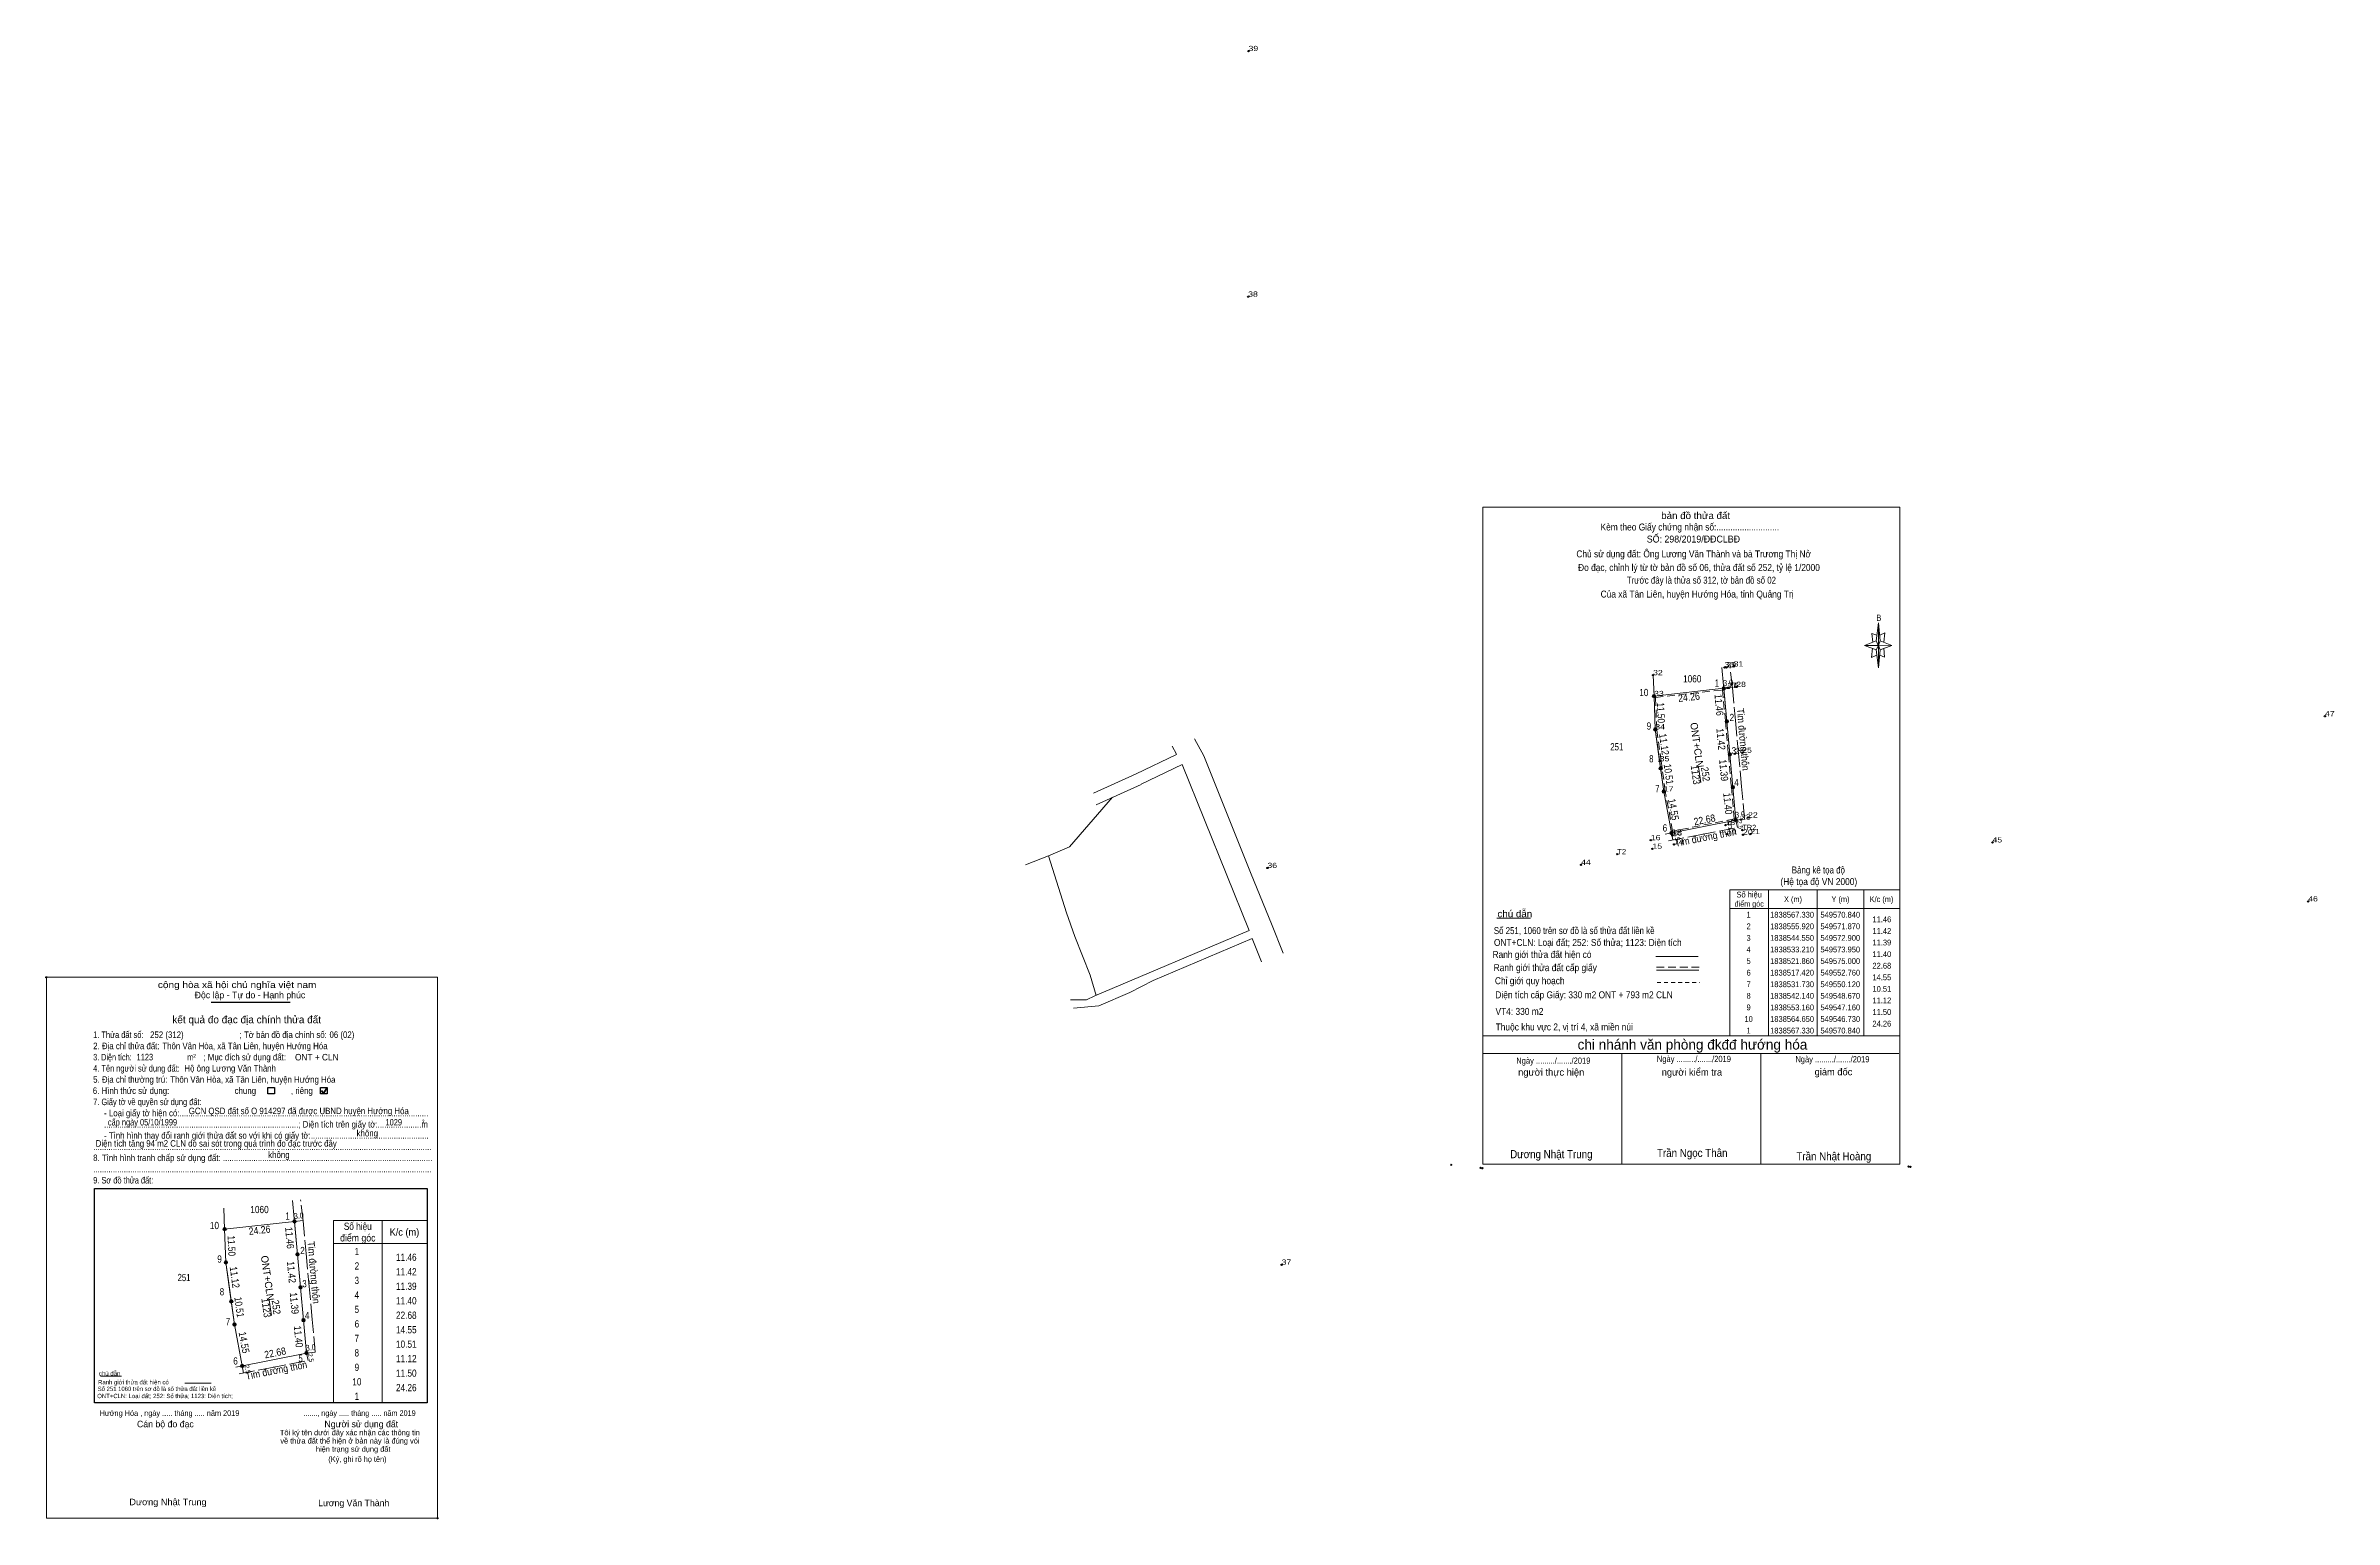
# Model space of a CAD drawing. Header units: metres. Extents: x 548992 to 549782, y 1838280 to 1838789.
import ezdxf
from ezdxf.enums import TextEntityAlignment as Align

# ---------------------------------------------------------------- set-up
doc = ezdxf.new("R2010")
doc.units = ezdxf.units.M
doc.header["$LTSCALE"] = 0.9
doc.header["$PDMODE"] = 32
doc.header["$PDSIZE"] = 0.45
for name, pattern in [('LONG_DASHED', [7.5, 6, -1.5]), ('MEDIUM_DASHED', [4.5, 3, -1.5]), ('SHORT_DASHED', [2.7, 1.5, -1.2])]:
    doc.linetypes.add(name, pattern=pattern)
for name, color, linetype, lineweight in [('10', 7, 'Continuous', 13), ('17', 7, 'Continuous', 13), ('2', 7, 'Continuous', 25), ('23', 7, 'Continuous', 13), ('28', 7, 'Continuous', 13), ('5', 7, 'Continuous', 13), ('6', 7, 'Continuous', 13), ('63', 7, 'Continuous', 13)]:
    doc.layers.add(name, color=color, linetype=linetype, lineweight=lineweight)
doc.layers.add('12', color=7, linetype='Continuous')
doc.layers.add('7', color=7, linetype='Continuous')

msp = doc.modelspace()

# ---------------------------------------------------------------- hatches: boundary and pattern name
at = {"layer": '63'}
for points in [[(549571.44, 1838567.33, 1), (549570.24, 1838567.33, 1)], [(549547.33, 1838564.65, 1), (549546.13, 1838564.65, 1)], [(549547.76, 1838553.16, 1), (549546.56, 1838553.16, 1)], [(549572.47, 1838555.92, 1), (549571.27, 1838555.92, 1)], [(549573.5, 1838544.55, 1), (549572.3, 1838544.55, 1)], [(549549.62, 1838539.69, 1), (549548.42, 1838539.69, 1)], [(549550.72, 1838531.73, 1), (549549.52, 1838531.73, 1)], [(549574.55, 1838533.21, 1), (549573.35, 1838533.21, 1)], [(549575.6, 1838521.86, 1), (549574.4, 1838521.86, 1)], [(549553.36, 1838517.42, 1), (549552.16, 1838517.42, 1)], [(549053.88, 1838380.64, 1), (549052.68, 1838380.64, 1)], [(549077.99, 1838383.32, 1), (549076.79, 1838383.32, 1)], [(549054.31, 1838369.15, 1), (549053.11, 1838369.15, 1)], [(549079.02, 1838371.91, 1), (549077.82, 1838371.91, 1)], [(549056.17, 1838355.68, 1), (549054.97, 1838355.68, 1)], [(549080.05, 1838360.54, 1), (549078.85, 1838360.54, 1)], [(549057.27, 1838347.72, 1), (549056.07, 1838347.72, 1)], [(549081.1, 1838349.2, 1), (549079.9, 1838349.2, 1)], [(549082.15, 1838337.85, 1), (549080.95, 1838337.85, 1)], [(549059.91, 1838333.41, 1), (549058.71, 1838333.41, 1)]]:
    msp.add_hatch(color=256, dxfattribs=at).paths.add_polyline_path(points)

# ---------------------------------------------------------------- linework, layer by layer
at = {"layer": '10'}
msp.add_lwpolyline([(549337.64, 1838509.46), (549343.87, 1838489.8), (549346.83, 1838481.63), (549352.03, 1838468.26), (549354.11, 1838461.31)], dxfattribs=at)
at = {"layer": '17'}
for p, q in [((549492.48, 1838487.96), (549504.06, 1838487.96)), ((549010.47, 1838329.86), (549017.71, 1838329.86))]:
    msp.add_line(p, q, dxfattribs=at)
at = {"layer": '2'}
for p, q in [((549048.61, 1838459), (549075.91, 1838459)), ((549008.3, 1838394.61), (549123.24, 1838394.61)), ((549123.24, 1838394.61), (549123.24, 1838320.62))]:
    msp.add_line(p, q, dxfattribs=at)
at = {"layer": '2', "lineweight": 35}
for p, q in [((549086.69, 1838428.48), (549087.46, 1838427.48)), ((549087.46, 1838427.48), (549088.39, 1838429.15))]:
    msp.add_line(p, q, dxfattribs=at)
at = {"layer": '2', "lineweight": 13}
msp.add_lwpolyline([(548991.75, 1838467.56), (549126.76, 1838467.56), (549126.76, 1838280.83), (548991.75, 1838280.83)], close=True, dxfattribs=at)
at = {"layer": '2'}
for points in [[(549068.15, 1838429.48), (549070.47, 1838429.48), (549070.47, 1838427.31), (549068.15, 1838427.31)], [(549086.39, 1838429.48), (549088.71, 1838429.48), (549088.71, 1838427.31), (549086.39, 1838427.31)]]:
    msp.add_lwpolyline(points, close=True, dxfattribs=at)
msp.add_lwpolyline([(549123.24, 1838320.62), (549008.3, 1838320.62), (549008.3, 1838394.61)], dxfattribs=at)
for p in [(548991.75, 1838467.56), (549126.75, 1838280.83)]:
    msp.add_point(p, dxfattribs=at)
at = {"layer": '23'}
for p, q in [((549367.92, 1838537.79), (549381.89, 1838544.5)), ((549380.33, 1838547.39), (549381.86, 1838544.56)), ((549353.26, 1838531.12), (549367.96, 1838537.81)), ((549369.66, 1838534.19), (549383.83, 1838541)), ((549383.83, 1838541), (549406.91, 1838483.69)), ((549344.96, 1838512.65), (549359.82, 1838529.71)), ((549354.09, 1838527.1), (549369.62, 1838534.17)), ((549337.64, 1838509.46), (549344.96, 1838512.65)), ((549329.74, 1838506.4), (549337.64, 1838509.46)), ((549406.91, 1838483.69), (549353.68, 1838461.13)), ((549408.01, 1838480.96), (549411.26, 1838472.88))]:
    msp.add_line(p, q, dxfattribs=at)
for points in [[(549388.1, 1838549.84), (549391.26, 1838543.97), (549407.7, 1838503.15), (549414.62, 1838485.97), (549418.7, 1838475.85)], [(549408.01, 1838480.96), (549373.77, 1838466.51), (549365.8, 1838462.31), (549355.11, 1838457.68), (549346.29, 1838456.91)], [(549353.68, 1838461.13), (549350.86, 1838459.83), (549345.28, 1838459.76)]]:
    msp.add_lwpolyline(points, dxfattribs=at)
at = {"layer": '28'}
for p, q in [((549546.73, 1838564.65), (549570.84, 1838567.33)), ((549570.19, 1838574.48), (549571.87, 1838555.92)), ((549571.87, 1838555.92), (549572.9, 1838544.55)), ((549076.74, 1838390.47), (549078.42, 1838371.91)), ((549053.28, 1838380.64), (549077.39, 1838383.32)), ((549078.42, 1838371.91), (549079.45, 1838360.54))]:
    msp.add_line(p, q, dxfattribs=at)
at = {"layer": '28', "linetype": 'LONG_DASHED'}
for p, q in [((549573.83, 1838567.55), (549572.96, 1838574.72)), ((549573.83, 1838567.55), (549574.86, 1838556.19)), ((549574.86, 1838556.19), (549575.89, 1838544.82)), ((549080.38, 1838383.54), (549079.51, 1838390.71)), ((549080.38, 1838383.54), (549081.41, 1838372.18)), ((549081.41, 1838372.18), (549082.44, 1838360.81))]:
    msp.add_line(p, q, dxfattribs=at)
at = {"layer": '28'}
for points in [[(549547.16, 1838553.16), (549546.73, 1838564.65), (549546.4, 1838571.87)], [(549546.73, 1838564.65), (549570.84, 1838567.33), (549571.87, 1838555.92), (549572.9, 1838544.54), (549573.95, 1838533.21), (549575, 1838521.86), (549550.62, 1838516.99)], [(549552.76, 1838517.42), (549550.12, 1838531.73), (549547.92, 1838547.65), (549547.16, 1838553.16), (549546.73, 1838564.65)], [(549547.16, 1838553.16), (549548.67, 1838542.14), (549550.12, 1838531.73), (549552.76, 1838517.42)], [(549575, 1838521.86), (549573.95, 1838533.21), (549572.9, 1838544.54)], [(549053.71, 1838369.15), (549053.28, 1838380.64), (549052.95, 1838387.86)], [(549053.28, 1838380.64), (549077.39, 1838383.32), (549078.42, 1838371.91), (549079.45, 1838360.53), (549080.5, 1838349.2), (549081.55, 1838337.85), (549057.17, 1838332.98)], [(549059.31, 1838333.41), (549056.67, 1838347.72), (549054.47, 1838363.64), (549053.71, 1838369.15), (549053.28, 1838380.64)], [(549053.71, 1838369.15), (549055.22, 1838358.13), (549056.67, 1838347.72), (549059.31, 1838333.41)], [(549081.55, 1838337.85), (549080.5, 1838349.2), (549079.45, 1838360.53)]]:
    msp.add_lwpolyline(points, dxfattribs=at)
at = {"layer": '28', "linetype": 'LONG_DASHED'}
for points in [[(549577.99, 1838522.14), (549576.94, 1838533.49), (549575.89, 1838544.82)], [(549551.73, 1838514.67), (549562.54, 1838516.78), (549575.51, 1838519.31)], [(549084.54, 1838338.13), (549083.49, 1838349.48), (549082.44, 1838360.81)], [(549058.28, 1838330.66), (549069.09, 1838332.77), (549082.06, 1838335.3)]]:
    msp.add_lwpolyline(points, dxfattribs=at)
at = {"layer": '5'}
for p, q in [((549487.58, 1838403.01), (549487.58, 1838629.89)), ((549623.38, 1838583.71), (549624.18, 1838589.95)), ((549624.82, 1838583.71), (549628.82, 1838582.11)), ((549623.38, 1838580.67), (549619.38, 1838582.11)), ((549624.82, 1838580.67), (549624.18, 1838574.43)), ((549626.26, 1838578.11), (549624.66, 1838578.75)), ((549626.1, 1838581.15), (549626.26, 1838578.11)), ((549487.58, 1838447.33), (549631.58, 1838447.33)), ((549487.58, 1838441.25), (549631.26, 1838441.25)), ((549487.58, 1838441.25), (549631.26, 1838441.25)), ((549487.58, 1838441.25), (549631.26, 1838441.25)), ((549535.58, 1838403.01), (549535.58, 1838441.25)), ((549583.58, 1838403.01), (549583.58, 1838441.25)), ((549631.58, 1838403.01), (549487.58, 1838403.01))]:
    msp.add_line(p, q, dxfattribs=at)
for points in [[(549487.58, 1838629.89), (549631.58, 1838629.89), (549631.58, 1838403.01)], [(549624.18, 1838582.11), (549623.38, 1838583.71), (549619.38, 1838582.11)], [(549623.7, 1838585.63), (549621.94, 1838586.27), (549622.26, 1838583.23)], [(549624.66, 1838585.63), (549626.42, 1838586.43), (549626.1, 1838583.23)], [(549622.1, 1838581.15), (549621.78, 1838577.95), (549623.54, 1838578.75)], [(549624.18, 1838582.11), (549624.82, 1838580.67), (549628.82, 1838582.11)]]:
    msp.add_lwpolyline(points, dxfattribs=at)
for points in [[(549624.18, 1838582.11), (549619.38, 1838582.11), (549623.38, 1838583.71), (549624.82, 1838580.67), (549628.82, 1838582.11), (549624.18, 1838582.27)], [(549624.18, 1838589.95), (549624.82, 1838583.71), (549624.18, 1838582.11)], [(549624.18, 1838582.11), (549624.18, 1838574.43), (549623.38, 1838580.67)]]:
    msp.add_lwpolyline(points, close=True, dxfattribs=at)
for p in [(549486.85, 1838401.79), (549487.49, 1838401.66), (549634.62, 1838402.21), (549635.26, 1838402.11)]:
    msp.add_point(p, dxfattribs=at)
at = {"layer": '6'}
for p, q in [((549547.33, 1838474.73), (549561.95, 1838474.73)), ((549547.55, 1838470.04), (549562.18, 1838470.04)), ((549039.49, 1838327.4), (549048.63, 1838327.4))]:
    msp.add_line(p, q, dxfattribs=at)
at = {"layer": '6', "linetype": 'MEDIUM_DASHED'}
msp.add_line((549547.55, 1838471.03), (549562.27, 1838471.03), dxfattribs=at)
at = {"layer": '6'}
msp.add_point((549476.75, 1838402.82), dxfattribs=at)
at = {"layer": '63'}
for p, q in [((549573.82, 1838567.6), (549570.84, 1838567.33)), ((549562.09, 1838540.16), (549562.93, 1838534.87)), ((549577.99, 1838522.14), (549575, 1838521.86)), ((549575.51, 1838519.31), (549575, 1838521.86)), ((549553.25, 1838514.97), (549552.76, 1838517.42)), ((549586.3, 1838497.73), (549586.3, 1838447.33)), ((549603.1, 1838497.73), (549603.1, 1838447.33)), ((549619.1, 1838497.73), (549619.1, 1838447.33)), ((549572.86, 1838491.33), (549631.58, 1838491.33)), ((549080.37, 1838383.59), (549077.39, 1838383.32)), ((549107.64, 1838383.62), (549107.64, 1838320.62)), ((549107.64, 1838383.62), (549107.64, 1838320.62)), ((549090.84, 1838375.62), (549123.24, 1838375.62)), ((549068.64, 1838356.15), (549069.48, 1838350.86)), ((549084.54, 1838338.13), (549081.55, 1838337.85)), ((549059.8, 1838330.96), (549059.31, 1838333.41)), ((549082.06, 1838335.3), (549081.55, 1838337.85))]:
    msp.add_line(p, q, dxfattribs=at)
at = {"layer": '63', "linetype": 'SHORT_DASHED'}
msp.add_line((549547.76, 1838465.83), (549562.48, 1838465.83), dxfattribs=at)
at = {"layer": '63', "linetype": 'MEDIUM_DASHED'}
msp.add_lwpolyline([(549570.39, 1838566.78), (549571.37, 1838555.87), (549572.4, 1838544.5), (549573.45, 1838533.16), (549574.46, 1838522.26), (549553.16, 1838518.01), (549550.61, 1838531.81), (549549.17, 1838542.21), (549547.66, 1838553.2), (549547.25, 1838564.2)], close=True, dxfattribs=at)
at = {"layer": '63'}
for points in [[(549572.86, 1838497.73), (549631.58, 1838497.73), (549631.58, 1838447.33), (549572.86, 1838447.33)], [(549090.84, 1838383.62), (549123.24, 1838383.62), (549123.24, 1838320.62), (549090.84, 1838320.62)]]:
    msp.add_lwpolyline(points, close=True, dxfattribs=at)
for centre in [(549570.84, 1838567.33), (549546.73, 1838564.65), (549547.16, 1838553.16), (549571.87, 1838555.92), (549572.9, 1838544.55), (549549.02, 1838539.69), (549550.12, 1838531.73), (549573.95, 1838533.21), (549575, 1838521.86), (549552.76, 1838517.42), (549053.28, 1838380.64), (549077.39, 1838383.32), (549053.71, 1838369.15), (549078.42, 1838371.91), (549055.57, 1838355.68), (549079.45, 1838360.54), (549056.67, 1838347.72), (549080.5, 1838349.2), (549081.55, 1838337.85), (549059.31, 1838333.41)]:
    msp.add_circle(centre, 0.6, dxfattribs=at)
at = {"layer": '7'}
for p in [(549406.72, 1838787.33), (549406.61, 1838702.54), (549574.22, 1838574.87), (549546.4, 1838571.87), (549571.06, 1838574.57), (549571.7, 1838574.57), (549572.05, 1838567.46), (549572.56, 1838567.44), (549575.1, 1838567.81), (549546.73, 1838564.65), (549547.16, 1838553.16), (549778.35, 1838557.69), (549574.62, 1838544.71), (549577.16, 1838545.06), (549548.67, 1838542.14), (549550.12, 1838531.73), (549571.39, 1838520.14), (549576.76, 1838522.03), (549579.19, 1838522.73), (549545.61, 1838514.9), (549546.17, 1838511.93), (549552.86, 1838516.9), (549553.07, 1838516.52), (549553.62, 1838513.46), (549571.83, 1838516.97), (549577.23, 1838518.41), (549577.44, 1838516.79), (549579.94, 1838517), (549663.56, 1838514.12), (549413.25, 1838505.3), (549521.55, 1838506.39), (549534.02, 1838510.07), (549772.55, 1838493.76), (549418.14, 1838368.35)]:
    msp.add_point(p, dxfattribs=at)

# ---------------------------------------------------------------- texts
at = {"layer": '12'}
for s, width, p in [('39', 1.25, (549406.72, 1838787.33)), ('38', 1.25, (549406.61, 1838702.54)), ('30', 1.25, (549571.06, 1838574.57)), ('29', 1.25, (549571.7, 1838574.57)), ('31', 1.25, (549574.22, 1838574.87)), ('32', 1.25, (549546.4, 1838571.87)), ('27', 1.25, (549572.05, 1838567.46)), ('26', 1.25, (549572.56, 1838567.44)), ('28', 1.25, (549575.1, 1838567.81)), ('33', 1.25, (549546.73, 1838564.65)), ('47', 1.25, (549778.35, 1838557.69)), ('34', 1.25, (549547.16, 1838553.16)), ('35', 1.25, (549548.67, 1838542.14)), ('24', 1.25, (549574.62, 1838544.71)), ('25', 1.25, (549577.16, 1838545.06)), ('17', 1.25, (549550.12, 1838531.73)), ('18', 1.25, (549571.39, 1838520.14)), ('23', 1.25, (549576.76, 1838522.03)), ('TR2', 1.05, (549577.23, 1838518.41)), ('22', 1.25, (549579.19, 1838522.73)), ('T2', 1.1, (549534.02, 1838510.07)), ('16', 1.25, (549545.61, 1838514.9)), ('15', 1.25, (549546.17, 1838511.93)), ('12', 1.25, (549552.86, 1838516.9)), ('13', 1.25, (549553.07, 1838516.52)), ('14', 1.25, (549553.62, 1838513.46)), ('19', 1.25, (549571.83, 1838516.97)), ('20', 1.25, (549577.44, 1838516.79)), ('21', 1.25, (549579.94, 1838517)), ('45', 1.25, (549663.56, 1838514.12)), ('36', 1.25, (549413.25, 1838505.3)), ('44', 1.25, (549521.55, 1838506.39)), ('46', 1.25, (549772.55, 1838493.76)), ('37', 1.25, (549418.14, 1838368.35))]:
    msp.add_text(s, height=1.8, dxfattribs=dict(at, width=width)).set_placement(p)
at = {"layer": '2'}
for s, height, width, p in [('cộng hòa xã hội chủ nghĩa việt nam', 2.253, 1.15, (549030.24, 1838463.87)), ('1. Thửa đất số:', 2.253, 0.85, (549007.89, 1838446.62)), ('252 (312)', 2.25, 0.9, (549027.54, 1838446.62)), ('; Tờ bản đồ địa chính số:', 2.253, 0.9, (549058.45, 1838446.62)), ('06 (02)', 2.25, 0.9, (549089.47, 1838446.64)), ('3. Diện tích:', 2.253, 0.8, (549007.89, 1838438.88)), ('2. Địa chỉ thửa đất:', 2.253, 0.9, (549007.89, 1838442.75)), ('1123', 2.25, 0.85, (549022.89, 1838438.9)), ('Thôn Vân Hòa, xã Tân Liên, huyện Hướng Hóa', 2.25, 0.9, (549031.78, 1838442.75)), ('m', 2.253, 0.8, (549040.38, 1838438.88)), ('2', 1.288, 0.8, (549042.4, 1838439.79)), ('; Mục đích sử dụng đất:', 2.253, 0.9, (549045.96, 1838438.88)), ('ONT + CLN', 2.254, 0.95, (549077.56, 1838438.87)), ('4. Tên người sử dụng đất:', 2.253, 0.85, (549007.89, 1838435.02)), ('5. Địa chỉ thường trú:', 2.253, 0.9, (549007.89, 1838431.16)), ('Thôn Vân Hòa, xã Tân Liên, huyện Hướng Hóa', 2.25, 0.9, (549034.5, 1838431.16)), ('Hộ ông Lương Văn Thành', 2.25, 0.9, (549039.4, 1838435.04)), ('6. Hình thức sử dụng:', 2.253, 0.9, (549007.76, 1838427.3)), ('7. Giấy tờ về quyền sử dụng đất:', 2.253, 0.85, (549007.89, 1838423.44)), ('chung                , riêng', 2.253, 0.9, (549056.73, 1838427.3)), ('     - Loại giấy tờ hiện có:..................................................................................................................', 2.253, 0.9, (549007.89, 1838419.57)), ('     .........................................................................................; Diện tích trên giấy tờ:....................m', 2.253, 0.9, (549007.89, 1838415.7)), ('cấp ngày 05/10/1999', 2.25, 0.85, (549012.97, 1838416.41)), ('GCN QSD đất số O 914297 đã được UBND huyện Hướng Hóa', 2.25, 0.9, (549040.89, 1838420.32)), ('1029', 2.25, 0.85, (549108.82, 1838416.41)), ('2', 1.288, 0.8, (549121.34, 1838417.12)), ('Diện tích tăng 94 m2 CLN do sai sót trong quá trình đo đạc trước đây', 2.25, 0.9, (549008.76, 1838409.1)), ('     - Tình hình thay đổi ranh giới thửa đất so với khi có giấy tờ:......................................................', 2.253, 0.9, (549007.89, 1838411.84)), ('không', 2.254, 0.9, (549098.84, 1838412.63)), ('8. Tình hình tranh chấp sử dụng đất: ................................................................................................', 2.253, 0.9, (549007.89, 1838404.12)), ('...........................................................................................................................................................', 2.253, 0.9, (549007.89, 1838407.98)), ('không', 2.254, 0.9, (549068.32, 1838405.18)), ('9. Sơ đồ thửa đất:', 2.253, 0.85, (549007.89, 1838396.39)), ('...........................................................................................................................................................', 2.253, 0.9, (549007.89, 1838400.26)), ('Hướng Hóa , ngày ..... tháng ..... năm 2019', 1.93, 0.9, (549010.1, 1838316.16)), ('......., ngày ..... tháng ..... năm 2019', 1.93, 0.85, (549080.39, 1838316.16)), ('(Ký, ghi rõ họ tên)', 1.932, 0.9, (549089.07, 1838300.26)), ('Dương Nhật Trung', 2.25, 1.05, (549020.38, 1838285.32))]:
    msp.add_text(s, height=height, dxfattribs=dict(at, width=width)).set_placement(p)
for s, height, p in [('Độc lập - Tự do - Hạnh phúc', 2.253, (549042.92, 1838460.32)), ('Cán bộ đo đạc', 2.254, (549023.02, 1838312.22)), ('Người sử dụng đất', 2.253, (549087.73, 1838312.22)), ('Lương Văn Thành', 2.25, (549085.55, 1838284.98))]:
    msp.add_text(s, height=height, dxfattribs=at).set_placement(p)
for s, height, p in [('kết quả đo đạc địa chính thửa đất', 2.576, (549060.885, 1838451.7)), ('.', 0.644, (549126.7386, 1838280.48))]:
    msp.add_text(s, height=height, dxfattribs=at).set_placement(p, align=Align.CENTER)
at = {"layer": '2', "width": 0.9}
for s, p in [('Tôi ký tên dưới đây xác nhận các thông tin', (549096.51, 1838309.46)), ('về thửa đất thể hiện ở bản này là đúng vói', (549096.53, 1838306.62)), ('hiện trạng sử dụng đất', (549097.665, 1838303.76))]:
    msp.add_text(s, height=1.862, dxfattribs=at).set_placement(p, align=Align.CENTER)
at = {"layer": '5'}
for s, height, width, p in [('Kèm theo Giấy chứng nhận số:...........................', 2.4, 0.9, (549559.095, 1838621.82)), ('bản đồ thửa đất', 2.4, 1.05, (549561.1, 1838625.76)), ('Chủ sử dụng đất: Ông Lương Văn Thành và bà Trương Thị Nở', 2.4, 0.9, (549560.42, 1838612.53)), ('SỐ: 298/2019/ĐĐCLBĐ', 2.4, 0.95, (549560.32, 1838617.66)), ('Đo đạc, chỉnh lý từ tờ bản đồ số 06, thửa đất số 252, tỷ lệ 1/2000 ', 2.4, 0.9, (549562.65, 1838607.84)), ('Của xã Tân Liên, huyện Hướng Hóa, tỉnh Quảng Trị', 2.4, 0.9, (549561.595, 1838598.67)), ('Trước đây là thửa số 312, tờ bản đồ số 02', 2.4, 0.85, (549563.085, 1838603.46)), ('B', 2.204, 0.8, (549624.325, 1838590.59)), ('Ngày ........./......./2019', 2.16, 0.9, (549560.495, 1838438.3)), ('Ngày ........./......./2019', 2.16, 0.9, (549511.965, 1838437.71)), ('Ngày ........./......./2019', 2.16, 0.9, (549608.305, 1838438.21)), ('Dương Nhật Trung', 2.8, 0.9, (549511.275, 1838405.12)), ('Trần Ngọc Thân', 2.8, 0.9, (549559.92, 1838405.54)), ('Trần Nhật Hoàng', 2.8, 0.9, (549608.79, 1838404.38))]:
    msp.add_text(s, height=height, dxfattribs=dict(at, width=width)).set_placement(p, align=Align.CENTER)
for s, height, p in [('chi nhánh văn phòng đkđđ hướng hóa', 3.499, (549559.995, 1838442.62)), ('người thực hiện', 2.4, (549511.235, 1838433.6)), ('người kiểm tra', 2.4, (549559.805, 1838433.63)), ('giám đốc', 2.4, (549608.675, 1838433.73))]:
    msp.add_text(s, height=height, dxfattribs=at).set_placement(p, align=Align.CENTER)
at = {"layer": '6'}
for s, width, p in [('Bảng kê tọa độ', 0.85, (549603.455, 1838503.42)), ('(Hệ tọa độ VN 2000)', 0.9, (549603.615, 1838499.41)), ('chú dẫn', 1.05, (549498.665, 1838488.3)), ('Ranh giới thửa đất hiện có ', 0.9, (549508.45, 1838474.25)), ('Ranh giới thửa đất cấp giấy', 0.9, (549509.185, 1838469.7)), ('Chỉ giới quy hoạch', 0.9, (549503.815, 1838465.19))]:
    msp.add_text(s, height=2.4, dxfattribs=dict(at, width=width)).set_placement(p, align=Align.CENTER)
for s, height, width, p in [('Số 251, 1060 trên sơ đồ là số thửa đất liền kề', 2.4, 0.85, (549491.42, 1838482.49)), ('ONT+CLN: Loại đất; 252: Số thửa; 1123: Diện tích', 2.4, 0.9, (549491.46, 1838478.39)), ('VT4: 330 m2', 2.4, 0.9, (549492, 1838454.6)), ('Diện tích cấp Giấy: 330 m2 ONT + 793 m2 CLN', 2.4, 0.9, (549491.95, 1838460.33)), ('Thuộc khu vực 2, vị trí 4, xã miền núi', 2.4, 0.9, (549492.05, 1838449.22)), ('chú dẫn', 1.5, 1.05, (549009.81, 1838330.07)), ('ONT+CLN: Loại đất; 252: Số thửa; 1123: Diện tích;', 1.5, 0.9, (549009.29, 1838322.28)), ('Số 251 1060 trên sơ đồ là số thửa đất liền kề', 1.5, 0.85, (549009.47, 1838324.74)), ('Ranh giới thửa đất hiện có ', 1.5, 0.9, (549009.59, 1838327.03))]:
    msp.add_text(s, height=height, dxfattribs=dict(at, width=width)).set_placement(p)
at = {"layer": '63'}
for s, height, width, p in [(' 10', 2.5, 0.85, (549544.78, 1838564.65)), (' 1', 2.5, 0.75, (549569.17, 1838567.89)), (' 9', 2.5, 0.85, (549545.76, 1838553.07)), (' 2', 2.5, 0.85, (549574.38, 1838556.01)), (' 8', 2.5, 0.8, (549546.54, 1838541.77)), (' 3', 2.5, 0.8, (549575.04, 1838544.55)), (' 4', 2.5, 0.85, (549575.99, 1838533.58)), (' 7', 2.5, 0.8, (549548.63, 1838531.45)), (' 6', 2.5, 0.85, (549551.27, 1838517.88)), (' 5', 2.5, 0.8, (549573.7, 1838518.79)), ('11.46', 2, 0.85, (549628.62, 1838486.57)), ('11.42', 2, 0.85, (549628.62, 1838482.57)), ('11.39', 2, 0.85, (549628.62, 1838478.57)), ('22.68', 2, 0.85, (549628.62, 1838470.57)), ('11.40', 2, 0.85, (549628.62, 1838474.57)), ('14.55', 2, 0.85, (549628.61, 1838466.57)), ('10.51', 2, 0.85, (549628.63, 1838462.57)), ('11.12', 2, 0.85, (549628.62, 1838458.57)), ('11.50', 2, 0.85, (549628.62, 1838454.57)), ('24.26', 2, 0.85, (549628.62, 1838450.57)), (' 1', 2.5, 0.75, (549075.72, 1838383.88)), (' 10', 2.5, 0.85, (549051.33, 1838380.64)), (' 9', 2.5, 0.85, (549052.31, 1838369.06)), (' 2', 2.5, 0.85, (549080.93, 1838372)), ('11.46', 2.5, 0.85, (549119.54, 1838369.67)), (' 3', 2.5, 0.8, (549081.59, 1838360.54)), ('11.42', 2.5, 0.85, (549119.54, 1838364.67)), ('11.39', 2.5, 0.85, (549119.54, 1838359.67)), (' 8', 2.5, 0.8, (549053.09, 1838357.76)), ('11.40', 2.5, 0.85, (549119.54, 1838354.67)), (' 7', 2.5, 0.8, (549055.18, 1838347.44)), (' 4', 2.5, 0.85, (549082.54, 1838349.57)), ('22.68', 2.5, 0.85, (549119.54, 1838349.67)), ('14.55', 2.5, 0.85, (549119.54, 1838344.67)), ('10.51', 2.5, 0.85, (549119.54, 1838339.67)), (' 6', 2.5, 0.85, (549057.82, 1838333.87)), (' 5', 2.5, 0.8, (549080.25, 1838334.78)), ('11.12', 2.5, 0.85, (549119.54, 1838334.67)), ('11.50', 2.5, 0.85, (549119.54, 1838329.67)), ('24.26', 2.5, 0.85, (549119.54, 1838324.67))]:
    msp.add_text(s, height=height, dxfattribs=dict(at, width=width)).set_placement(p, align=Align.RIGHT)
for s, height, width, p in [('1060', 2.5, 0.85, (549559.915, 1838569.37)), ('251', 2.5, 0.8, (549533.865, 1838545.9)), ('Số hiệu', 2, 0.85, (549579.575, 1838495.13)), ('điểm góc', 2, 0.9, (549579.58, 1838491.93)), (' 1', 2, 0.75, (549579.02, 1838488.17)), ('1838567.330', 2, 0.85, (549594.385, 1838488.17)), ('X (m)', 2, 0.95, (549594.705, 1838493.53)), ('549570.840', 2, 0.85, (549611.02, 1838488.17)), ('Y (m)', 2, 0.95, (549611.095, 1838493.53)), ('K/c (m)', 2, 0.95, (549625.265, 1838493.53)), (' 3', 2, 0.8, (549579.015, 1838480.17)), (' 2', 2, 0.85, (549579.015, 1838484.17)), ('1838555.920', 2, 0.85, (549594.385, 1838484.17)), ('1838544.550', 2, 0.85, (549594.385, 1838480.17)), ('549571.870', 2, 0.85, (549611.02, 1838484.17)), ('549572.900', 2, 0.85, (549611.02, 1838480.17)), (' 4', 2, 0.85, (549579.02, 1838476.17)), (' 5', 2, 0.8, (549579.02, 1838472.17)), ('1838533.210', 2, 0.85, (549594.385, 1838476.17)), ('1838521.860', 2, 0.85, (549594.385, 1838472.17)), ('549573.950', 2, 0.85, (549611.02, 1838476.17)), ('549575.000', 2, 0.85, (549611.02, 1838472.17)), (' 6', 2, 0.85, (549579.015, 1838468.17)), (' 7', 2, 0.8, (549579.025, 1838464.17)), ('1838517.420', 2, 0.85, (549594.385, 1838468.17)), ('1838531.730', 2, 0.85, (549594.385, 1838464.17)), ('549552.760', 2, 0.85, (549611.02, 1838468.17)), ('549550.120', 2, 0.85, (549611.02, 1838464.17)), (' 9', 2, 0.85, (549579.015, 1838456.17)), (' 8', 2, 0.8, (549579.025, 1838460.17)), ('1838542.140', 2, 0.85, (549594.385, 1838460.17)), ('1838553.160', 2, 0.85, (549594.385, 1838456.17)), ('549548.670', 2, 0.85, (549611.02, 1838460.17)), ('549547.160', 2, 0.85, (549611.02, 1838456.17)), (' 10', 2, 0.85, (549579.015, 1838452.17)), (' 1', 2, 0.75, (549579.02, 1838448.17)), ('1838564.650', 2, 0.85, (549594.385, 1838452.17)), ('1838567.330', 2, 0.85, (549594.385, 1838448.17)), ('549546.730', 2, 0.85, (549611.02, 1838452.17)), ('549570.840', 2, 0.85, (549611.02, 1838448.17)), ('1060', 2.5, 0.85, (549065.315, 1838386.15)), ('điểm góc', 2.5, 0.9, (549099.24, 1838376.37)), ('Số hiệu', 2.5, 0.85, (549099.24, 1838380.37)), ('K/c (m)', 2.5, 0.95, (549115.34, 1838378.37)), (' 1', 2.5, 0.75, (549098.535, 1838371.67)), ('251', 2.5, 0.8, (549039.265, 1838362.68)), (' 3', 2.5, 0.8, (549098.54, 1838361.67)), (' 2', 2.5, 0.85, (549098.54, 1838366.67)), (' 4', 2.5, 0.85, (549098.535, 1838356.67)), (' 5', 2.5, 0.8, (549098.54, 1838351.67)), (' 6', 2.5, 0.85, (549098.54, 1838346.67)), (' 8', 2.5, 0.8, (549098.54, 1838336.67)), (' 7', 2.5, 0.8, (549098.54, 1838341.67)), (' 9', 2.5, 0.85, (549098.535, 1838331.67)), (' 10', 2.5, 0.85, (549098.535, 1838326.67)), (' 1', 2.5, 0.75, (549098.535, 1838321.67))]:
    msp.add_text(s, height=height, dxfattribs=dict(at, width=width)).set_placement(p, align=Align.CENTER)
for s, height, rotation, width, p in [('3.0', 2, 5.177, 0.9, (549572.4098, 1838568.2622)), ('11.50', 2.5, 272.143, 0.85, (549547.8777, 1838558.8517)), ('24.26', 2.5, 6.343, 0.9, (549558.9219, 1838563.0359)), ('11.46', 2.5, 275.158, 0.9, (549567.926, 1838561.5074)), ('Tim đường thôn', 2.5, 275.176, 0.9, (549576.2268, 1838549.5578)), ('11.12', 2.5, 277.802, 0.9, (549548.9653, 1838547.8497)), ('11.42', 2.5, 275.176, 0.9, (549568.5772, 1838549.6678)), ('10.51', 2.5, 277.93, 0.85, (549550.5453, 1838537.5224)), ('1123', 2.5, 277.93, 0.9, (549559.85, 1838537.3274)), ('252', 2.5, 277.93, 0.9, (549563.2848, 1838537.5224)), ('11.39', 2.5, 275.29, 0.9, (549569.5435, 1838538.9402)), ('14.55', 2.5, 280.453, 0.9, (549552.2224, 1838525.2768)), ('11.40', 2.5, 275.285, 0.9, (549570.9551, 1838527.4201)), ('22.68', 2.5, 11.29, 0.9, (549564.4103, 1838520.7207)), ('3.0', 2, 5.177, 0.9, (549576.5298, 1838522.7722)), ('2.5', 1.6, 281.31, 0.95, (549575.6956, 1838520.0919)), ('2.5', 1.6, 281.31, 0.95, (549553.8456, 1838516.0919)), ('Tim đường thôn', 2.5, 11.038, 0.9, (549564.8007, 1838514.7061)), ('3.0', 2, 5.177, 0.9, (549078.9598, 1838384.2522)), ('11.50', 2.5, 272.143, 0.85, (549054.4277, 1838374.8417)), ('24.26', 2.5, 6.343, 0.9, (549065.4719, 1838379.0259)), ('11.46', 2.5, 275.158, 0.9, (549074.476, 1838377.4974)), ('Tim đường thôn', 2.5, 275.176, 0.9, (549082.7768, 1838365.5478)), ('11.12', 2.5, 277.802, 0.9, (549055.5153, 1838363.8397)), ('11.42', 2.5, 275.176, 0.9, (549075.1272, 1838365.6578)), ('10.51', 2.5, 277.93, 0.85, (549057.0953, 1838353.5124)), ('1123', 2.5, 277.93, 0.9, (549066.4, 1838353.3174)), ('252', 2.5, 277.93, 0.9, (549069.8348, 1838353.5124)), ('11.39', 2.5, 275.29, 0.9, (549076.0935, 1838354.9302)), ('11.40', 2.5, 275.285, 0.9, (549077.5051, 1838343.4101)), ('14.55', 2.5, 280.453, 0.9, (549058.7724, 1838341.2668)), ('22.68', 2.5, 11.29, 0.9, (549070.9603, 1838336.7107)), ('3.0', 2, 5.177, 0.9, (549083.0798, 1838338.7622)), ('2.5', 1.6, 281.31, 0.95, (549060.3956, 1838332.0819)), ('Tim đường thôn', 2.5, 11.038, 0.9, (549071.3507, 1838330.6961)), ('2.5', 1.6, 281.31, 0.95, (549082.2456, 1838336.0818))]:
    msp.add_text(s, height=height, rotation=rotation, dxfattribs=dict(at, width=width)).set_placement(p, align=Align.CENTER)
for p in [(549560.3064, 1838547.5874), (549066.8571, 1838363.5724)]:
    msp.add_text('ONT+CLN', height=2.5, rotation=277.93, dxfattribs=at).set_placement(p, align=Align.CENTER)

doc.saveas('drawing.dxf')
